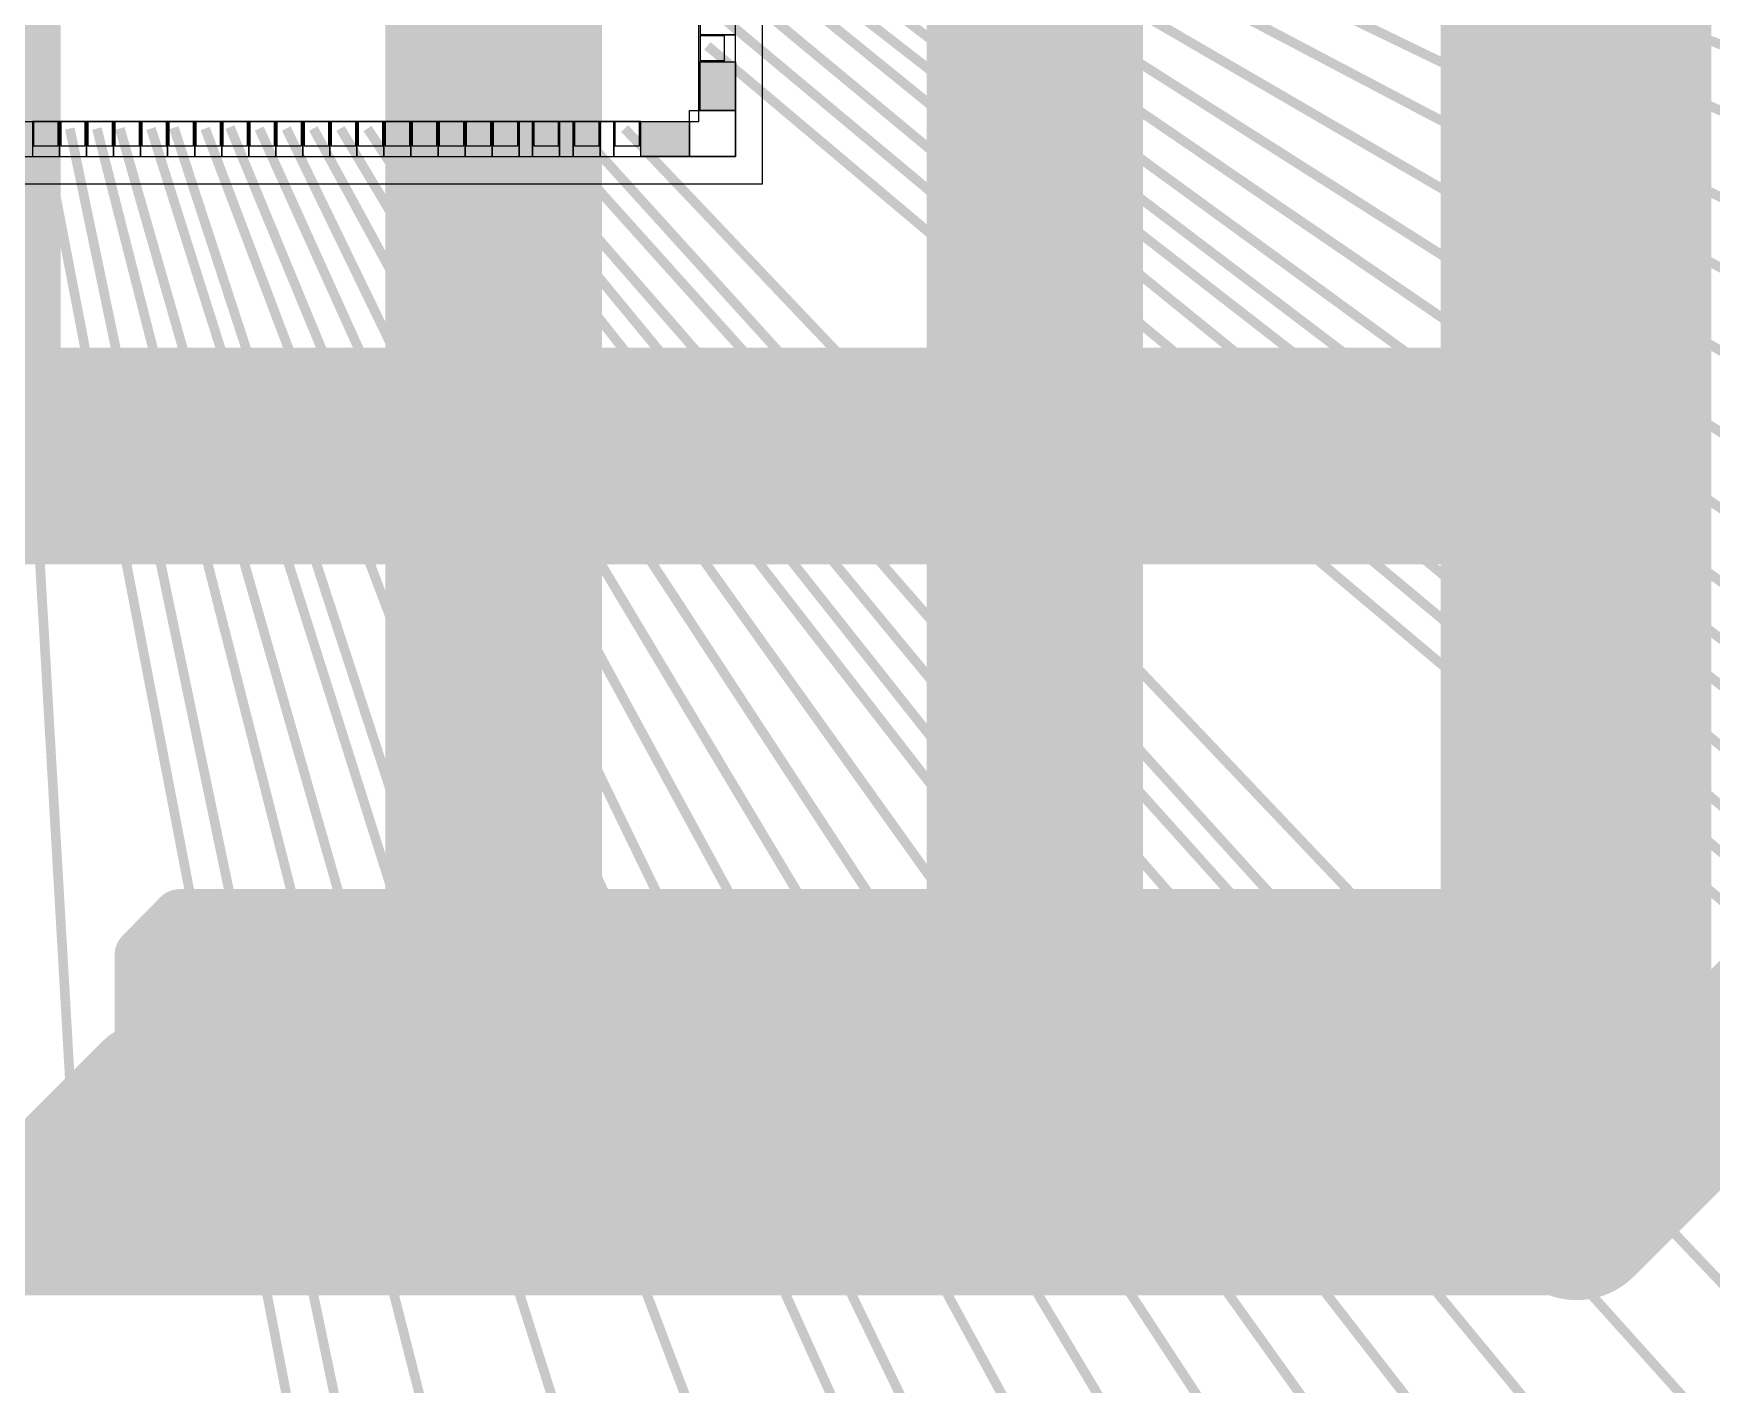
# Model space of a CAD drawing. Header units: inches. Extents: x 5.6 to 70.4, y 6.1 to 48.
# Drawn here: x 22.735 to 25.835, y 26.366 to 28.861 of the extents above; entities that cross this region are included whole.
import ezdxf

# ---------------------------------------------------------------- set-up
doc = ezdxf.new("R2010")
doc.units = ezdxf.units.IN
doc.header["$MEASUREMENT"] = 0
for name, color, linetype in [('Cu1', 7, 'Continuous'), ('Filler', 250, 'Continuous'), ('Frame', 7, 'Continuous'), ('IOs', 250, 'Continuous'), ('Pad', 1, 'Continuous'), ('PhysicalPad', 6, 'Continuous'), ('Sbp1', 5, 'Continuous'), ('Text', 7, 'Continuous'), ('vdd', 250, 'Continuous'), ('vss', 250, 'Continuous')]:
    doc.layers.add(name, color=color, linetype=linetype)

# ---------------------------------------------------------------- blocks, each defined once
blk = doc.blocks.new('ROUND_25')
at = {"const_width": 0.15}
blk.add_lwpolyline([(-0.075, 0, 1), (0.075, 0, 1)], format="xyb", close=True, dxfattribs=at)
blk = doc.blocks.new('ROUND_26')
at = {"const_width": 0.25}
blk.add_lwpolyline([(-0.125, 0, 1), (0.125, 0, 1)], format="xyb", close=True, dxfattribs=at)
blk = doc.blocks.new('ROUND_19')
at = {"const_width": 0.025}
blk.add_lwpolyline([(-0.0125, 0, 1), (0.0125, 0, 1)], format="xyb", close=True, dxfattribs=at)
blk = doc.blocks.new('ROUND_24')
at = {"const_width": 0.05}
blk.add_lwpolyline([(-0.025, 0, 1), (0.025, 0, 1)], format="xyb", close=True, dxfattribs=at)
blk = doc.blocks.new('ROUND_27')
at = {"const_width": 0.2}
blk.add_lwpolyline([(-0.1, 0, 1), (0.1, 0, 1)], format="xyb", close=True, dxfattribs=at)
blk = doc.blocks.new('ROUND_28')
at = {"const_width": 0.1}
blk.add_lwpolyline([(-0.05, 0, 1), (0.05, 0, 1)], format="xyb", close=True, dxfattribs=at)
blk = doc.blocks.new('CPG06402')
at = {"layer": 'Filler'}
h = blk.add_hatch(color=256, dxfattribs=at)
h.dxf.hatch_style = 1
h.paths.add_polyline_path([(21945.4, 16547.5), (21880.4, 16547.5), (21880.4, 16457.5), (21945.4, 16457.5)])
h = blk.add_hatch(color=256, dxfattribs=at)
h.dxf.hatch_style = 1
h.paths.add_polyline_path([(21770.5, 16437.3), (21770.5, 16372.3), (21860.5, 16372.3), (21860.5, 16437.3)])
for points in [[(21945.4, 16597.5), (21945.4, 16622.5), (21880.4, 16622.5), (21880.4, 16597.5)], [(21880.4, 16457.5), (21880.4, 16547.5), (21945.4, 16547.5), (21945.4, 16457.5)], [(21570.5, 16437.3), (21545.5, 16437.3), (21545.5, 16372.3), (21570.5, 16372.3)], [(21645.5, 16437.3), (21620.5, 16437.3), (21620.5, 16372.3), (21645.5, 16372.3)], [(21720.5, 16437.3), (21695.5, 16437.3), (21695.5, 16372.3), (21720.5, 16372.3)], [(21860.5, 16372.3), (21770.5, 16372.3), (21770.5, 16437.3), (21860.5, 16437.3)]]:
    blk.add_lwpolyline(points, close=True, dxfattribs=at)
at = {"layer": 'Frame'}
for points in [[(18995.6, 16322.3), (21995.6, 16322.3), (21995.6, 19322.3), (18995.6, 19322.3)], [(19045.6, 16372.3), (21945.6, 16372.3), (21945.6, 19272.3), (19045.6, 19272.3)], [(19113.6, 16437.3), (21877.6, 16437.3), (21877.6, 19207.3), (19113.6, 19207.3)], [(21945.6, 16372.3), (21860.6, 16372.3), (21860.6, 16457.3), (21945.6, 16457.3)]]:
    blk.add_lwpolyline(points, close=True, dxfattribs=at)
at = {"layer": 'Pad'}
for points in [[(21945.4, 16547.5), (21945.4, 16597.5), (21880.4, 16597.5), (21880.4, 16547.5)], [(20645.6, 16372.3), (20695.6, 16372.3), (20695.6, 16437.3), (20645.6, 16437.3)], [(20695.6, 16372.3), (20745.6, 16372.3), (20745.6, 16437.3), (20695.6, 16437.3)], [(20745.6, 16372.3), (20795.6, 16372.3), (20795.6, 16437.3), (20745.6, 16437.3)], [(20795.6, 16372.3), (20845.6, 16372.3), (20845.6, 16437.3), (20795.6, 16437.3)], [(20845.6, 16372.3), (20895.6, 16372.3), (20895.6, 16437.3), (20845.6, 16437.3)], [(20895.6, 16372.3), (20945.6, 16372.3), (20945.6, 16437.3), (20895.6, 16437.3)], [(20945.6, 16372.3), (20995.6, 16372.3), (20995.6, 16437.3), (20945.6, 16437.3)], [(20995.6, 16372.3), (21045.6, 16372.3), (21045.6, 16437.3), (20995.6, 16437.3)], [(21045.6, 16372.3), (21095.6, 16372.3), (21095.6, 16437.3), (21045.6, 16437.3)], [(21095.6, 16372.3), (21145.6, 16372.3), (21145.6, 16437.3), (21095.6, 16437.3)], [(21145.6, 16372.3), (21195.6, 16372.3), (21195.6, 16437.3), (21145.6, 16437.3)], [(21195.6, 16372.3), (21245.6, 16372.3), (21245.6, 16437.3), (21195.6, 16437.3)], [(21245.6, 16372.3), (21295.6, 16372.3), (21295.6, 16437.3), (21245.6, 16437.3)], [(21295.6, 16372.3), (21345.6, 16372.3), (21345.6, 16437.3), (21295.6, 16437.3)], [(21345.6, 16372.3), (21395.6, 16372.3), (21395.6, 16437.3), (21345.6, 16437.3)], [(21395.6, 16372.3), (21445.6, 16372.3), (21445.6, 16437.3), (21395.6, 16437.3)], [(21445.6, 16372.3), (21495.6, 16372.3), (21495.6, 16437.3), (21445.6, 16437.3)], [(21545.5, 16437.3), (21495.5, 16437.3), (21495.5, 16372.3), (21545.5, 16372.3)], [(21495.6, 16372.3), (21545.6, 16372.3), (21545.6, 16437.3), (21495.6, 16437.3)], [(21620.5, 16437.3), (21570.5, 16437.3), (21570.5, 16372.3), (21620.5, 16372.3)], [(21620.5, 16437.3), (21570.5, 16437.3), (21570.5, 16372.3), (21620.5, 16372.3)], [(21570.6, 16372.3), (21620.6, 16372.3), (21620.6, 16437.3), (21570.6, 16437.3)], [(21695.5, 16437.3), (21645.5, 16437.3), (21645.5, 16372.3), (21695.5, 16372.3)], [(21695.5, 16437.3), (21645.5, 16437.3), (21645.5, 16372.3), (21695.5, 16372.3)], [(21645.6, 16372.3), (21695.6, 16372.3), (21695.6, 16437.3), (21645.6, 16437.3)], [(21770.5, 16437.3), (21720.5, 16437.3), (21720.5, 16372.3), (21770.5, 16372.3)], [(21770.5, 16437.3), (21720.5, 16437.3), (21720.5, 16372.3), (21770.5, 16372.3)], [(21720.6, 16372.3), (21770.6, 16372.3), (21770.6, 16437.3), (21720.6, 16437.3)]]:
    blk.add_lwpolyline(points, close=True, dxfattribs=at)
at = {"layer": 'PhysicalPad'}
for points in [[(21925.3, 16549.7), (21925.3, 16595.3), (21880.4, 16595.3), (21880.4, 16549.7)], [(20647.8, 16392.5), (20693.4, 16392.5), (20693.4, 16437.3), (20647.8, 16437.3)], [(20697.8, 16392.5), (20743.4, 16392.5), (20743.4, 16437.3), (20697.8, 16437.3)], [(20747.8, 16392.5), (20793.4, 16392.5), (20793.4, 16437.3), (20747.8, 16437.3)], [(20797.8, 16392.5), (20843.4, 16392.5), (20843.4, 16437.3), (20797.8, 16437.3)], [(20847.8, 16392.5), (20893.4, 16392.5), (20893.4, 16437.3), (20847.8, 16437.3)], [(20897.8, 16392.5), (20943.4, 16392.5), (20943.4, 16437.3), (20897.8, 16437.3)], [(20947.8, 16392.5), (20993.4, 16392.5), (20993.4, 16437.3), (20947.8, 16437.3)], [(20997.8, 16392.5), (21043.4, 16392.5), (21043.4, 16437.3), (20997.8, 16437.3)], [(21047.8, 16392.5), (21093.4, 16392.5), (21093.4, 16437.3), (21047.8, 16437.3)], [(21097.8, 16392.5), (21143.4, 16392.5), (21143.4, 16437.3), (21097.8, 16437.3)], [(21147.8, 16392.5), (21193.4, 16392.5), (21193.4, 16437.3), (21147.8, 16437.3)], [(21197.8, 16392.5), (21243.4, 16392.5), (21243.4, 16437.3), (21197.8, 16437.3)], [(21247.8, 16392.5), (21293.4, 16392.5), (21293.4, 16437.3), (21247.8, 16437.3)], [(21297.8, 16392.5), (21343.4, 16392.5), (21343.4, 16437.3), (21297.8, 16437.3)], [(21347.8, 16392.5), (21393.4, 16392.5), (21393.4, 16437.3), (21347.8, 16437.3)], [(21397.8, 16392.5), (21443.4, 16392.5), (21443.4, 16437.3), (21397.8, 16437.3)], [(21447.8, 16392.5), (21493.4, 16392.5), (21493.4, 16437.3), (21447.8, 16437.3)], [(21497.8, 16392.5), (21543.4, 16392.5), (21543.4, 16437.3), (21497.8, 16437.3)], [(21572.8, 16392.5), (21618.4, 16392.5), (21618.4, 16437.3), (21572.8, 16437.3)], [(21647.8, 16392.5), (21693.4, 16392.5), (21693.4, 16437.3), (21647.8, 16437.3)], [(21722.8, 16392.5), (21768.4, 16392.5), (21768.4, 16437.3), (21722.8, 16437.3)]]:
    blk.add_lwpolyline(points, close=True, dxfattribs=at)

msp = doc.modelspace()

# ---------------------------------------------------------------- linework, layer by layer
at = {"layer": 'Cu1'}
for points, const_width in [([(25.58473, 26.88063), (25.58473, 33.28063)], 0.5), ([(23.58473, 27.08063), (23.58473, 33.08063)], 0.01778), ([(24.58473, 27.08063), (24.58473, 33.08063)], 0.01778), ([(19.58473, 28.08063), (25.58473, 28.08063)], 0.4), ([(23.00473, 27.23063), (22.93473, 27.15963)], 0.1), ([(25.33473, 27.23063), (23.00473, 27.23063)], 0.1), ([(23.00473, 27.23063), (25.33473, 27.23063)], 0.1), ([(23.03473, 26.83063), (23.03473, 27.23063)], 0.1), ([(23.13473, 26.83063), (23.13473, 27.23063)], 0.1), ([(23.23473, 26.83063), (23.23473, 27.23063)], 0.1), ([(23.33473, 26.83063), (23.33473, 27.23063)], 0.1), ([(23.43473, 26.83063), (23.43473, 27.23063)], 0.1), ([(23.53473, 26.83063), (23.53473, 27.23063)], 0.1), ([(23.63473, 26.83063), (23.63473, 27.23063)], 0.1), ([(23.73473, 26.83063), (23.73473, 27.23063)], 0.1), ([(23.83473, 26.83063), (23.83473, 27.23063)], 0.1), ([(23.93473, 26.83063), (23.93473, 27.23063)], 0.1), ([(24.03473, 26.83063), (24.03473, 27.23063)], 0.1), ([(24.13473, 26.83063), (24.13473, 27.23063)], 0.1), ([(24.23473, 26.83063), (24.23473, 27.23063)], 0.1), ([(24.33473, 26.83063), (24.33473, 27.23063)], 0.1), ([(24.43473, 26.83063), (24.43473, 27.23063)], 0.1), ([(24.53473, 26.83063), (24.53473, 27.23063)], 0.1), ([(24.63473, 26.83063), (24.63473, 27.23063)], 0.1), ([(24.73473, 26.83063), (24.73473, 27.23063)], 0.1), ([(24.83473, 26.83063), (24.83473, 27.23063)], 0.1), ([(24.93473, 26.83063), (24.93473, 27.23063)], 0.1), ([(25.03473, 26.83063), (25.03473, 27.23063)], 0.1), ([(25.13473, 26.83063), (25.13473, 27.23063)], 0.1), ([(25.23473, 26.83063), (25.23473, 27.23063)], 0.1), ([(25.33473, 26.83063), (25.33473, 27.23063)], 0.1), ([(25.98473, 27.07063), (25.58573, 26.67163)], 0.3), ([(22.93473, 27.15963), (22.93473, 26.83063)], 0.1), ([(22.93473, 26.83063), (22.93473, 27.15963)], 0.1), ([(22.93473, 27.13063), (25.33473, 27.13063)], 0.1), ([(22.93473, 27.03063), (25.33473, 27.03063)], 0.1), ([(22.68473, 26.68063), (22.93473, 26.93063)], 0.2), ([(22.93473, 26.93063), (25.33473, 26.93063)], 0.1), ([(22.93473, 26.83063), (25.33473, 26.83063)], 0.1), ([(22.28473, 26.68063), (22.88473, 26.68063)], 0.3), ([(22.88473, 26.68063), (25.58473, 26.68063)], 0.3), ([(22.82173, 26.60563), (22.81073, 26.75463)], 0.05), ([(23.23473, 26.60763), (23.19373, 26.75263)], 0.05), ([(23.49073, 26.60963), (23.43773, 26.75063)], 0.05), ([(23.67173, 26.61063), (23.61673, 26.74963)], 0.05), ([(23.94773, 26.61363), (23.88073, 26.74663)], 0.05), ([(25.14873, 26.62863), (25.03973, 26.73163)], 0.05), ([(25.41073, 26.63063), (25.29773, 26.72963)], 0.05), ([(25.60073, 26.63063), (25.48773, 26.72963)], 0.05)]:
    msp.add_lwpolyline(points, dxfattribs=dict(at, const_width=const_width))
at = {"layer": 'IOs', "transparency": 33554687, "const_width": 0.01778}
for points in [[(22.80171, 28.68526), (23.77969, 24.00614)], [(22.85171, 28.68526), (24.02772, 24.07229)], [(23.20171, 28.68526), (25.38588, 24.18211)], [(23.25171, 28.68526), (25.66767, 24.24547)], [(23.30171, 28.68526), (25.90942, 24.32874)], [(23.35171, 28.68526), (26.14206, 24.42605)], [(23.40171, 28.68526), (26.39976, 24.49715)], [(23.45171, 28.68526), (26.63701, 24.58455)]]:
    msp.add_lwpolyline(points, dxfattribs=at)
at = {"layer": 'Sbp1'}
for points, const_width in [([(25.58473, 26.88063), (25.58473, 33.28063)], 0.5), ([(22.58473, 28.08063), (22.58473, 33.08063)], 0.4), ([(23.58473, 27.08063), (23.58473, 33.08063)], 0.4), ([(24.58473, 27.08063), (24.58473, 33.08063)], 0.4), ([(19.58473, 28.08063), (25.58473, 28.08063)], 0.4), ([(23.00473, 27.23063), (22.93473, 27.15963)], 0.1), ([(25.33473, 27.23063), (23.00473, 27.23063)], 0.1), ([(23.00473, 27.23063), (25.33473, 27.23063)], 0.1), ([(23.03473, 26.83063), (23.03473, 27.23063)], 0.1), ([(23.13473, 26.83063), (23.13473, 27.23063)], 0.1), ([(23.23473, 26.83063), (23.23473, 27.23063)], 0.1), ([(23.33473, 26.83063), (23.33473, 27.23063)], 0.1), ([(23.43473, 26.83063), (23.43473, 27.23063)], 0.1), ([(23.53473, 26.83063), (23.53473, 27.23063)], 0.1), ([(23.63473, 26.83063), (23.63473, 27.23063)], 0.1), ([(23.73473, 26.83063), (23.73473, 27.23063)], 0.1), ([(23.83473, 26.83063), (23.83473, 27.23063)], 0.1), ([(23.93473, 26.83063), (23.93473, 27.23063)], 0.1), ([(24.03473, 26.83063), (24.03473, 27.23063)], 0.1), ([(24.13473, 26.83063), (24.13473, 27.23063)], 0.1), ([(24.23473, 26.83063), (24.23473, 27.23063)], 0.1), ([(24.33473, 26.83063), (24.33473, 27.23063)], 0.1), ([(24.43473, 26.83063), (24.43473, 27.23063)], 0.1), ([(24.53473, 26.83063), (24.53473, 27.23063)], 0.1), ([(24.63473, 26.83063), (24.63473, 27.23063)], 0.1), ([(24.73473, 26.83063), (24.73473, 27.23063)], 0.1), ([(24.83473, 26.83063), (24.83473, 27.23063)], 0.1), ([(24.93473, 26.83063), (24.93473, 27.23063)], 0.1), ([(25.03473, 26.83063), (25.03473, 27.23063)], 0.1), ([(25.13473, 26.83063), (25.13473, 27.23063)], 0.1), ([(25.23473, 26.83063), (25.23473, 27.23063)], 0.1), ([(25.33473, 26.83063), (25.33473, 27.23063)], 0.1), ([(25.98473, 27.07063), (25.58573, 26.67163)], 0.3), ([(22.93473, 27.15963), (22.93473, 26.83063)], 0.1), ([(22.93473, 26.83063), (22.93473, 27.15963)], 0.1), ([(22.93473, 27.13063), (25.33473, 27.13063)], 0.1), ([(22.93473, 27.03063), (25.33473, 27.03063)], 0.1), ([(22.68473, 26.68063), (22.93473, 26.93063)], 0.2), ([(22.93473, 26.93063), (25.33473, 26.93063)], 0.1), ([(22.93473, 26.83063), (25.33473, 26.83063)], 0.1), ([(22.28473, 26.68063), (22.88473, 26.68063)], 0.3), ([(22.88473, 26.68063), (25.58473, 26.68063)], 0.3), ([(22.83484, 26.59692), (22.81073, 26.75463)], 0.08), ([(23.50567, 26.5797), (23.45398, 26.73063)], 0.08), ([(23.67947, 26.57773), (23.63392, 26.73063)], 0.08), ([(23.96161, 26.58091), (23.90651, 26.73063)], 0.08), ([(25.15528, 26.60862), (25.05249, 26.73063)], 0.08), ([(25.41108, 26.61877), (25.2969, 26.73019)], 0.08), ([(25.61229, 26.61711), (25.50019, 26.73063)], 0.08)]:
    msp.add_lwpolyline(points, dxfattribs=dict(at, const_width=const_width))
at = {"layer": 'vdd', "transparency": 33554687, "const_width": 0.01778}
for points in [[(23.97963, 29.56303), (26.98198, 28.40391)], [(23.97963, 29.46303), (26.94157, 28.03191)], [(23.97963, 29.36303), (26.86482, 27.68603)], [(23.97963, 29.26303), (27.64309, 26.76046)], [(23.97963, 29.16303), (26.79568, 27.02712)], [(23.97963, 29.06303), (26.75333, 26.81471)], [(23.97963, 28.91303), (26.72947, 26.61676)], [(22.75171, 28.68526), (23.35037, 25.57585)], [(22.95171, 28.68526), (24.16715, 24.84378)], [(23.05171, 28.68526), (24.20317, 25.64808)], [(23.15171, 28.68526), (24.49659, 25.70805)], [(23.55171, 28.68526), (26.45646, 25.16898)], [(23.67671, 28.68526), (26.14785, 25.93688)], [(23.82671, 28.68526), (26.35432, 26.02653)]]:
    msp.add_lwpolyline(points, dxfattribs=at)
at = {"layer": 'vss', "transparency": 33554687, "const_width": 0.01778}
for points in [[(23.97963, 29.51303), (26.01044, 28.65093)], [(23.97963, 29.41303), (26.02313, 28.33819)], [(23.97963, 29.31303), (26.0231, 28.01568)], [(23.97963, 29.21303), (26.04002, 27.71139)], [(23.97963, 29.11303), (26.02733, 27.5212)], [(23.97963, 28.98803), (26.01887, 27.29721)], [(23.97963, 28.83803), (26.01464, 27.12421)], [(22.69995, 28.68785), (22.81825, 26.64591)], [(22.89418, 28.68547), (23.48449, 26.6241)], [(22.99405, 28.68667), (23.66561, 26.63375)], [(23.09753, 28.68787), (23.94675, 26.63328)], [(23.50103, 28.68548), (25.11465, 26.65231)], [(23.6021, 28.68308), (25.3869, 26.63953)], [(23.74288, 28.67947), (25.58988, 26.64289)]]:
    msp.add_lwpolyline(points, dxfattribs=at)

# ---------------------------------------------------------------- block references
at = {"transparency": 33554687, "xscale": 0.000999113372416545, "yscale": 0.000999113372416545, "zscale": 0.000999113372416545}
msp.add_blockref('CPG06402', (2.10537, 12.2755), dxfattribs=at)
at = {"layer": 'Cu1'}
for name, p in [('ROUND_27', (22.58473, 28.08063)), ('ROUND_27', (25.58473, 28.08063)), ('ROUND_25', (23.58473, 28.08063)), ('ROUND_25', (24.58473, 28.08063)), ('ROUND_25', (25.58473, 28.08063)), ('ROUND_24', (23.00473, 27.23063)), ('ROUND_24', (23.00473, 27.23063)), ('ROUND_24', (23.00473, 27.23063)), ('ROUND_24', (23.03473, 27.23063)), ('ROUND_24', (23.13473, 27.23063)), ('ROUND_24', (23.23473, 27.23063)), ('ROUND_24', (23.33473, 27.23063)), ('ROUND_24', (23.43473, 27.23063)), ('ROUND_27', (23.58473, 27.08063)), ('ROUND_24', (23.53473, 27.23063)), ('ROUND_24', (23.63473, 27.23063)), ('ROUND_24', (23.73473, 27.23063)), ('ROUND_24', (23.83473, 27.23063)), ('ROUND_24', (23.93473, 27.23063)), ('ROUND_24', (24.03473, 27.23063)), ('ROUND_24', (24.13473, 27.23063)), ('ROUND_24', (24.23473, 27.23063)), ('ROUND_24', (24.33473, 27.23063)), ('ROUND_24', (24.43473, 27.23063)), ('ROUND_27', (24.58473, 27.08063)), ('ROUND_24', (24.53473, 27.23063)), ('ROUND_24', (24.63473, 27.23063)), ('ROUND_24', (24.73473, 27.23063)), ('ROUND_24', (24.83473, 27.23063)), ('ROUND_24', (24.93473, 27.23063)), ('ROUND_24', (25.03473, 27.23063)), ('ROUND_24', (25.13473, 27.23063)), ('ROUND_24', (25.23473, 27.23063)), ('ROUND_24', (25.33473, 27.23063)), ('ROUND_24', (25.33473, 27.23063)), ('ROUND_25', (23.58473, 27.08063)), ('ROUND_25', (24.58473, 27.08063)), ('ROUND_25', (25.58473, 27.08063)), ('ROUND_24', (22.93473, 27.15963)), ('ROUND_24', (22.93473, 27.15963)), ('ROUND_24', (22.93473, 27.13063)), ('ROUND_24', (25.33473, 27.13063)), ('ROUND_26', (25.58473, 26.88063)), ('ROUND_24', (22.93473, 27.03063)), ('ROUND_24', (25.33473, 27.03063)), ('ROUND_28', (22.93473, 26.93063)), ('ROUND_24', (22.93473, 26.93063)), ('ROUND_24', (25.33473, 26.93063)), ('ROUND_24', (22.93473, 26.83063)), ('ROUND_24', (22.93473, 26.83063)), ('ROUND_24', (23.03473, 26.83063)), ('ROUND_24', (23.13473, 26.83063)), ('ROUND_24', (23.23473, 26.83063)), ('ROUND_24', (23.33473, 26.83063)), ('ROUND_24', (23.43473, 26.83063)), ('ROUND_24', (23.53473, 26.83063)), ('ROUND_24', (23.63473, 26.83063)), ('ROUND_24', (23.73473, 26.83063)), ('ROUND_24', (23.83473, 26.83063)), ('ROUND_24', (23.93473, 26.83063)), ('ROUND_24', (24.03473, 26.83063)), ('ROUND_24', (24.13473, 26.83063)), ('ROUND_24', (24.23473, 26.83063)), ('ROUND_24', (24.33473, 26.83063)), ('ROUND_24', (24.43473, 26.83063)), ('ROUND_24', (24.53473, 26.83063)), ('ROUND_24', (24.63473, 26.83063)), ('ROUND_24', (24.73473, 26.83063)), ('ROUND_24', (24.83473, 26.83063)), ('ROUND_24', (24.93473, 26.83063)), ('ROUND_24', (25.03473, 26.83063)), ('ROUND_24', (25.13473, 26.83063)), ('ROUND_24', (25.23473, 26.83063)), ('ROUND_24', (25.33473, 26.83063)), ('ROUND_24', (25.33473, 26.83063)), ('ROUND_25', (22.88473, 26.68063)), ('ROUND_25', (22.88473, 26.68063)), ('ROUND_25', (25.58473, 26.68063)), ('ROUND_25', (25.58573, 26.67163)), ('ROUND_28', (22.68473, 26.68063)), ('ROUND_19', (22.81073, 26.75463)), ('ROUND_19', (23.19373, 26.75263)), ('ROUND_19', (23.43773, 26.75063)), ('ROUND_19', (23.61673, 26.74963)), ('ROUND_19', (23.88073, 26.74663)), ('ROUND_19', (25.03973, 26.73163)), ('ROUND_19', (25.29773, 26.72963)), ('ROUND_19', (25.48773, 26.72963)), ('ROUND_19', (22.82173, 26.60563)), ('ROUND_19', (23.23473, 26.60763)), ('ROUND_19', (23.49073, 26.60963)), ('ROUND_19', (23.67173, 26.61063)), ('ROUND_19', (23.94773, 26.61363)), ('ROUND_19', (25.14873, 26.62863)), ('ROUND_19', (25.41073, 26.63063)), ('ROUND_19', (25.60073, 26.63063))]:
    msp.add_blockref(name, p, dxfattribs=at)
at = {"layer": 'Sbp1'}
for name, p in [('ROUND_27', (22.58473, 28.08063)), ('ROUND_27', (25.58473, 28.08063)), ('ROUND_24', (23.00473, 27.23063)), ('ROUND_24', (23.00473, 27.23063)), ('ROUND_24', (23.00473, 27.23063)), ('ROUND_24', (23.03473, 27.23063)), ('ROUND_24', (23.13473, 27.23063)), ('ROUND_24', (23.23473, 27.23063)), ('ROUND_24', (23.33473, 27.23063)), ('ROUND_24', (23.43473, 27.23063)), ('ROUND_27', (23.58473, 27.08063)), ('ROUND_24', (23.53473, 27.23063)), ('ROUND_24', (23.63473, 27.23063)), ('ROUND_24', (23.73473, 27.23063)), ('ROUND_24', (23.83473, 27.23063)), ('ROUND_24', (23.93473, 27.23063)), ('ROUND_24', (24.03473, 27.23063)), ('ROUND_24', (24.13473, 27.23063)), ('ROUND_24', (24.23473, 27.23063)), ('ROUND_24', (24.33473, 27.23063)), ('ROUND_24', (24.43473, 27.23063)), ('ROUND_27', (24.58473, 27.08063)), ('ROUND_24', (24.53473, 27.23063)), ('ROUND_24', (24.63473, 27.23063)), ('ROUND_24', (24.73473, 27.23063)), ('ROUND_24', (24.83473, 27.23063)), ('ROUND_24', (24.93473, 27.23063)), ('ROUND_24', (25.03473, 27.23063)), ('ROUND_24', (25.13473, 27.23063)), ('ROUND_24', (25.23473, 27.23063)), ('ROUND_24', (25.33473, 27.23063)), ('ROUND_24', (25.33473, 27.23063)), ('ROUND_24', (22.93473, 27.15963)), ('ROUND_24', (22.93473, 27.15963)), ('ROUND_24', (22.93473, 27.13063)), ('ROUND_24', (25.33473, 27.13063)), ('ROUND_26', (25.58473, 26.88063)), ('ROUND_24', (22.93473, 27.03063)), ('ROUND_24', (25.33473, 27.03063)), ('ROUND_28', (22.93473, 26.93063)), ('ROUND_24', (22.93473, 26.93063)), ('ROUND_24', (25.33473, 26.93063)), ('ROUND_24', (22.93473, 26.83063)), ('ROUND_24', (22.93473, 26.83063)), ('ROUND_24', (23.03473, 26.83063)), ('ROUND_24', (23.13473, 26.83063)), ('ROUND_24', (23.23473, 26.83063)), ('ROUND_24', (23.33473, 26.83063)), ('ROUND_24', (23.43473, 26.83063)), ('ROUND_24', (23.53473, 26.83063)), ('ROUND_24', (23.63473, 26.83063)), ('ROUND_24', (23.73473, 26.83063)), ('ROUND_24', (23.83473, 26.83063)), ('ROUND_24', (23.93473, 26.83063)), ('ROUND_24', (24.03473, 26.83063)), ('ROUND_24', (24.13473, 26.83063)), ('ROUND_24', (24.23473, 26.83063)), ('ROUND_24', (24.33473, 26.83063)), ('ROUND_24', (24.43473, 26.83063)), ('ROUND_24', (24.53473, 26.83063)), ('ROUND_24', (24.63473, 26.83063)), ('ROUND_24', (24.73473, 26.83063)), ('ROUND_24', (24.83473, 26.83063)), ('ROUND_24', (24.93473, 26.83063)), ('ROUND_24', (25.03473, 26.83063)), ('ROUND_24', (25.13473, 26.83063)), ('ROUND_24', (25.23473, 26.83063)), ('ROUND_24', (25.33473, 26.83063)), ('ROUND_24', (25.33473, 26.83063)), ('ROUND_25', (22.88473, 26.68063)), ('ROUND_25', (25.58473, 26.68063)), ('ROUND_28', (22.68473, 26.68063))]:
    msp.add_blockref(name, p, dxfattribs=at)
at = {"layer": 'Sbp1', "xscale": 1.6, "yscale": 1.6, "zscale": 1.6}
for p, rotation in [((22.81073, 26.75463), 59.41660448168192), ((23.45398, 26.73063), 69.62896423279713), ((23.63392, 26.73063), 67.31345070575381), ((23.90651, 26.73063), 70.92846049584476), ((25.05249, 26.73063), 90.83645005254147), ((25.2969, 26.73019), 96.42172574283755), ((25.50019, 26.73063), 95.36342126144925), ((25.41108, 26.61877), 96.42172574283755), ((25.61229, 26.61711), 95.36342126144925), ((22.83484, 26.59692), 59.41660448168192), ((23.50567, 26.5797), 69.62896423279713), ((23.67947, 26.57773), 67.31345070575381), ((23.96161, 26.58091), 70.92846049584476), ((25.15528, 26.60862), 90.83645005254147)]:
    msp.add_blockref('ROUND_19', p, dxfattribs=dict(at, rotation=rotation))
at = {"layer": 'Text'}
for p in [(22.88473, 26.68063), (25.58573, 26.67163)]:
    msp.add_blockref('ROUND_25', p, dxfattribs=at)

doc.saveas('drawing.dxf')
